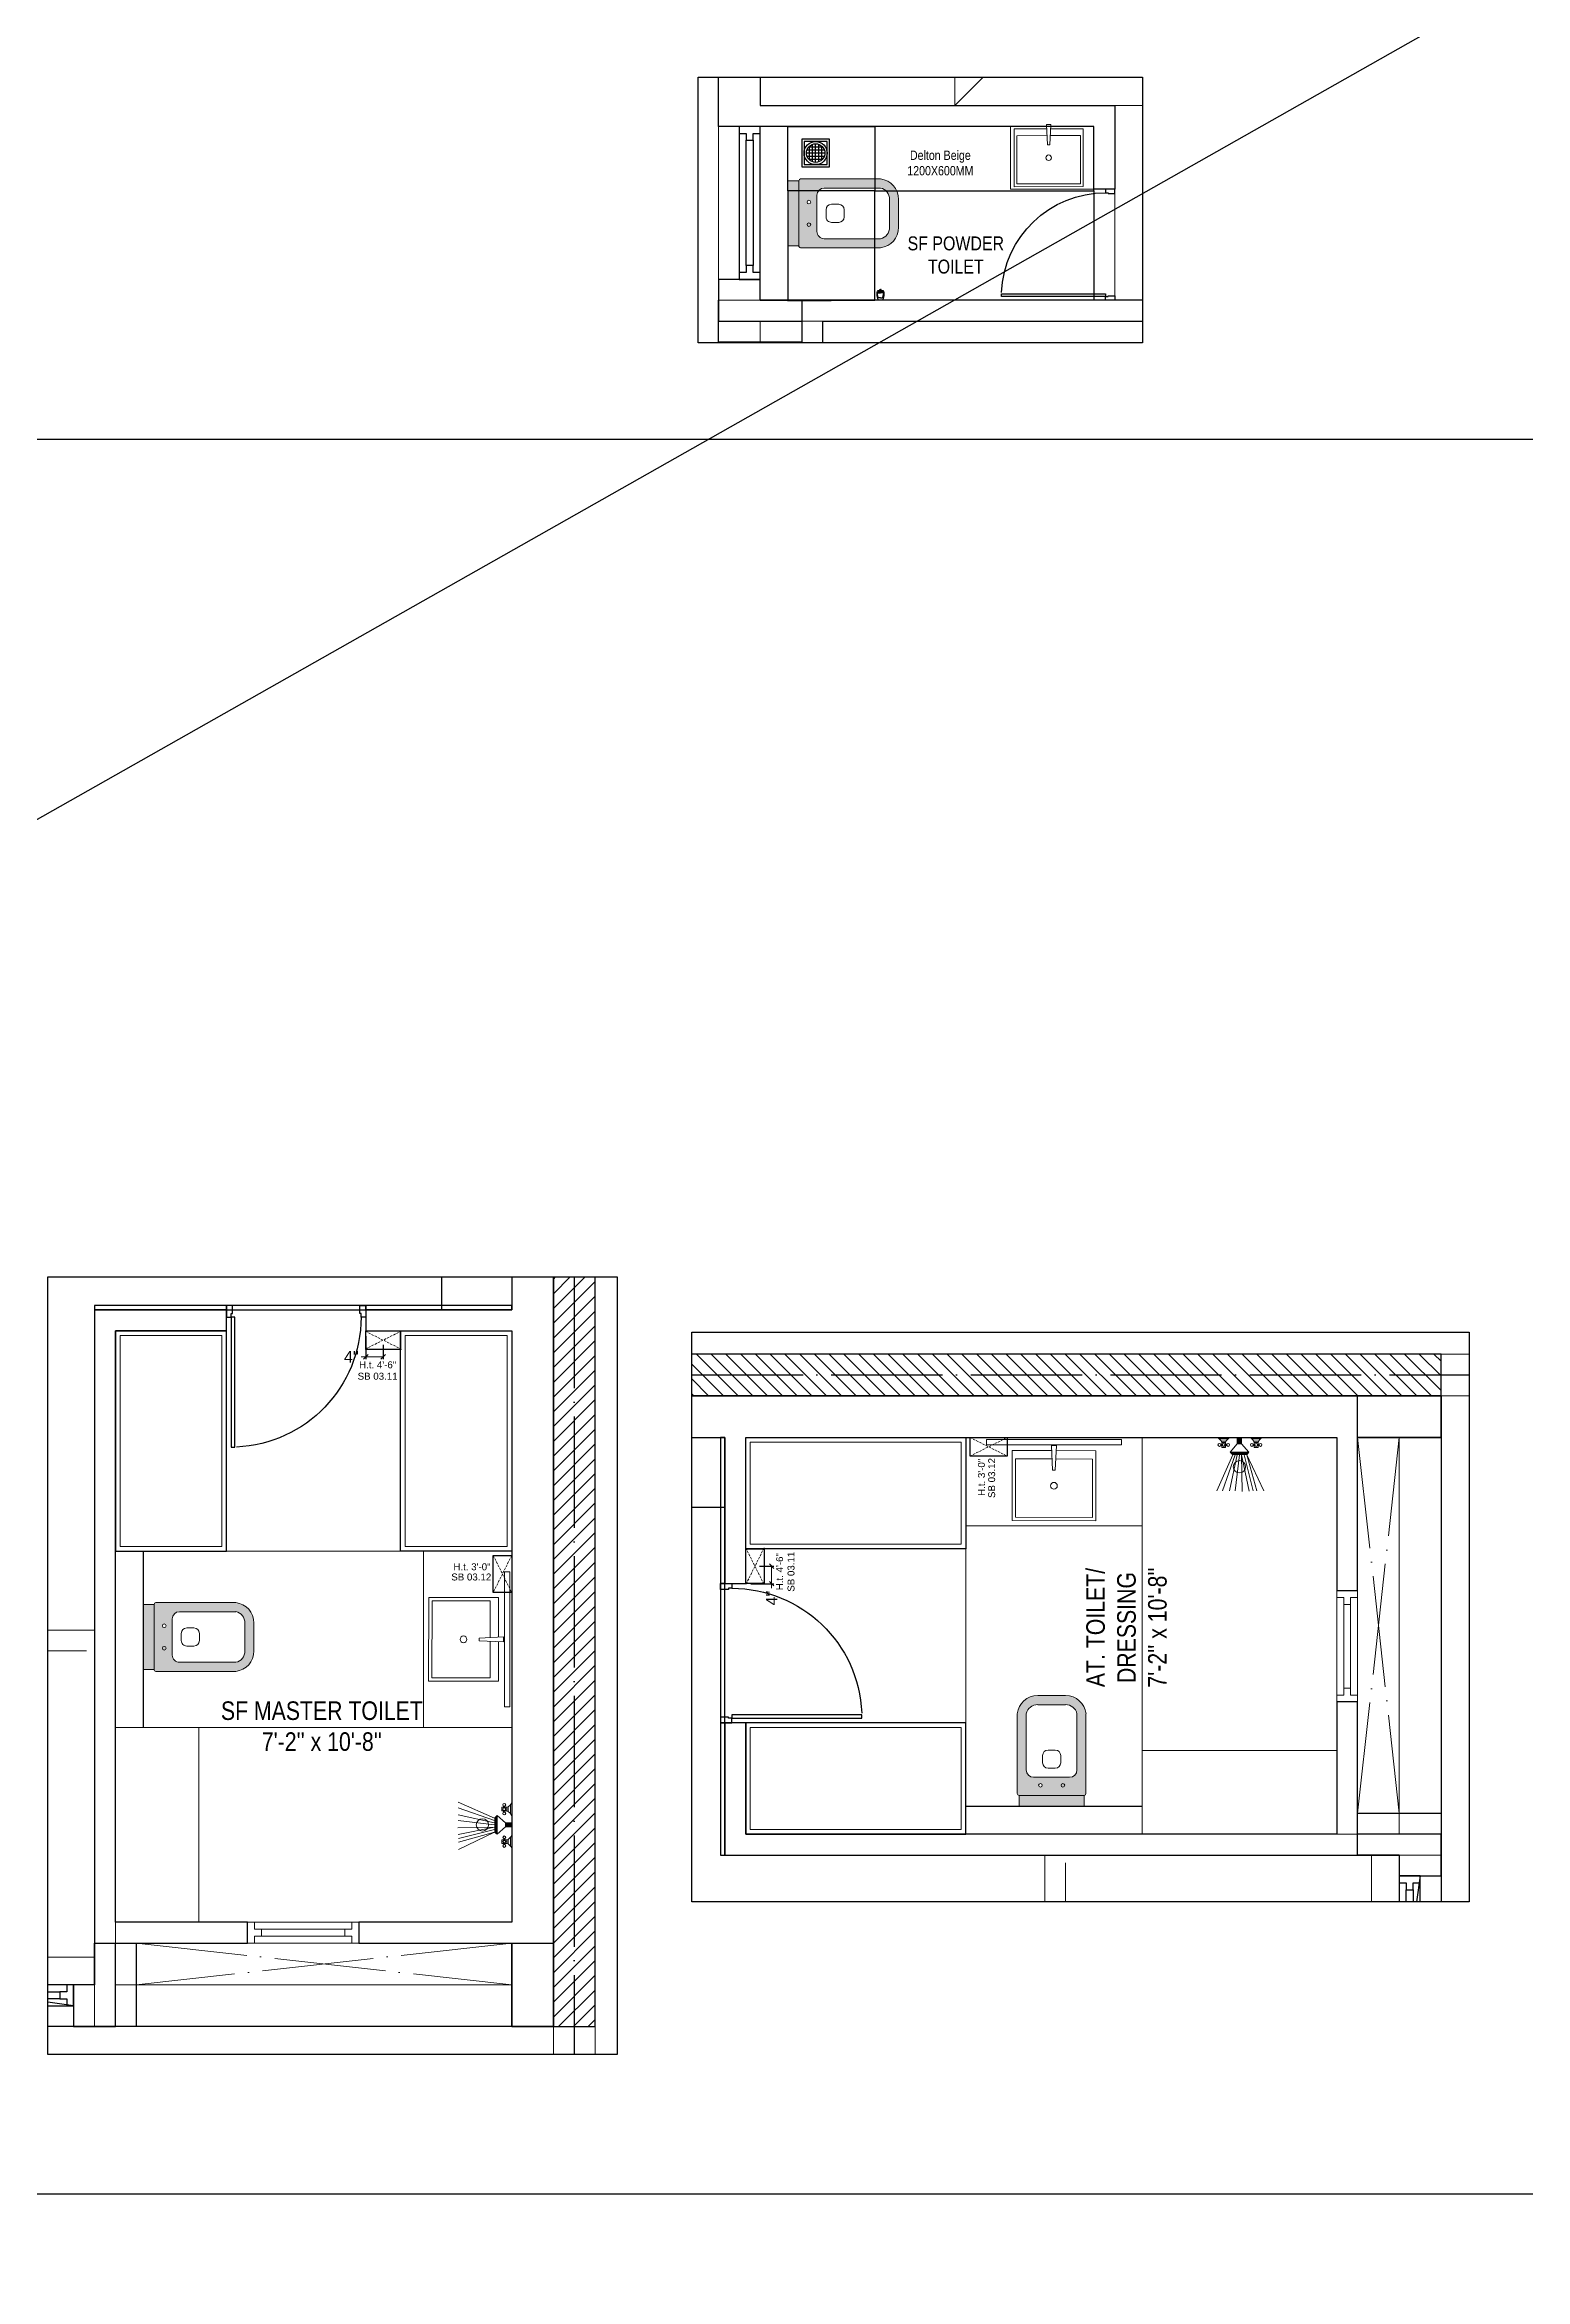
# Model space of a CAD drawing. Header units: millimetres. Extents: x 56222 to 3066687, y -650199 to -121287.
# Drawn here: x 157187.4 to 157506.8, y -178358.2 to -177876.4 of the extents above; entities that cross this region are included whole.
import ezdxf

# ---------------------------------------------------------------- set-up
doc = ezdxf.new("R2010")
doc.units = ezdxf.units.MM
doc.header["$MEASUREMENT"] = 0
doc.header["$PDMODE"] = 35
for name, pattern in [('ACAD_ISO02W100', [15, 12, -3]), ('ACAD_ISO04W100', [30, 24, -3, 0, -3]), ('DASHED', [0.75, 0.5, -0.25])]:
    doc.linetypes.add(name, pattern=pattern)
doc.layers.get('Defpoints').update_dxf_attribs({"color": 220})
for name, color, linetype in [('AR DOOR', 40, 'Continuous'), ('AR ELE-5', 134, 'Continuous'), ('SANIT', 232, 'Continuous'), ('WC-DET', 8, 'Continuous')]:
    doc.layers.add(name, color=color, linetype=linetype)
for name, color, linetype, lineweight in [('COLUMN', 1, 'Continuous', 30), ('dim05', 1, 'Continuous', 13), ('Electrical', 84, 'Continuous', 30), ('ELEVATION', 250, 'Continuous', 9), ('ELEVATION ( SPIRAL STAIR )', 250, 'Continuous', 9), ('FIRST FLOOR ( TEXT )', 7, 'Continuous', 9), ('FIRST FLOOR_( STAIR )', 251, 'Continuous', 9), ('FURNITURE', 32, 'Continuous', 9), ('GROUND FLOOR', 7, 'Continuous', 9), ('GROUND FLOOR  ( HATCH )', 251, 'Continuous', 9), ('GROUND FLOOR  ( PLINE )', 251, 'Continuous', 30), ('SECOND FLOOR', 7, 'Continuous', 9), ('SECOND FLOOR  ( PLINE )', 251, 'Continuous', 30), ('SECOND FLOOR ( DW_RAIL )', 7, 'Continuous', 9), ('SECOND FLOOR ( PLine )', 7, 'Continuous', 30), ('SECOND FLOOR ( TEXT )', 7, 'Continuous', 9), ('TILE', 14, 'Continuous', 9), ('UTILITY', 48, 'Continuous', 9), ('wall', 7, 'Continuous', 30), ('X_PLOT', 1, 'Continuous', 9), ('XX~SLAB ( BEAM )~ ( DIM )', 7, 'Continuous', 9), ('XX~STR BEAM', 5, 'ACAD_ISO02W100', 9)]:
    doc.layers.add(name, color=color, linetype=linetype, lineweight=lineweight)
doc.layers.add('XX~SLAB ( PLINE )', color=251, linetype='Continuous', plot=False)
doc.styles.add('Arial', font='arial.ttf')
doc.styles.add("Cn_BT_0'-0", font='swissc.ttf')
doc.styles.add('KATHA', font='swissc.ttf')
doc.styles.get("Standard").update_dxf_attribs({"font": 'arial.ttf', "height": 6})
doc.dimstyles.new('ISO-25', dxfattribs={"dimtxt": 2.5, "dimasz": 1, "dimexe": 0.5, "dimexo": 1, "dimtad": 0, "dimdec": 1, "dimlunit": 4, "dimtxsty": 'Standard', "dimblk": 'OBLIQUE', "dimcen": 2.5, "dimclrd": 1, "dimclre": 1, "dimclrt": 5, "dimadec": 0, "dimazin": 0, "dimtfac": 1, "dimtdec": 1, "dimtmove": 0, "dimatfit": 3, "dimfxl": 1, "dimlwd": -1, "dimarcsym": 0})

# ---------------------------------------------------------------- blocks, each defined once
blk = doc.blocks.new('*U117')
for points in [[(-1160, 0), (-1120, 0), (-1120, 30), (-1110, 30), (-1110, 100), (-1160, 100)], [(0, 0), (0, -1120), (-30, -1120), (-30, 0)], [(40, 0), (0, 0), (0, 30), (-10, 30), (-10, 100), (40, 100)]]:
    blk.add_lwpolyline(points, close=True)
at = {"layer": 'AR ELE-5', "linetype": 'ByBlock', "ltscale": 15}
blk.add_arc((2, 1), 1122, 180.0347, 267.627, dxfattribs=at)
blk = doc.blocks.new('A$C3EC62B37')
at = {"layer": 'FURNITURE', "lineweight": 30, "ltscale": 0.25, "true_color": 0xffffff}
h = blk.add_hatch(color=7, dxfattribs=at)
h.dxf.hatch_style = 1
h.paths.add_polyline_path([(-12.22, 0), (-12.22, 2.35), (-26.26, 2.35), (-26.26, 0)])
h.paths.add_polyline_path([(-26.26, 2.35), (-12.22, 2.35, 0.414214), (-11.83, 2.74), (-11.83, 19.96, 0.388639), (-16.24, 23.87), (-22.38, 23.87, 0.379499), (-26.65, 19.96), (-26.65, 2.74, 0.414214)])
h.paths.add_polyline_path([(-15.35, 6.26), (-23.13, 6.26, -0.414214), (-24.7, 7.83), (-24.7, 19.96, -0.349567), (-22.37, 21.91), (-16.24, 21.91, -0.364948), (-13.78, 19.96), (-13.78, 7.83, -0.414214)], flags=16)
h.paths.add_polyline_path([(-18.46, 8.22), (-20.02, 8.22, -0.414214), (-21.2, 9.39), (-21.2, 10.96, -0.414214), (-20.02, 12.13), (-18.46, 12.13, -0.414214), (-17.28, 10.96), (-17.28, 9.39, -0.414214)], flags=0)
h.paths.add_polyline_path([(-22.06, 4.53, -1), (-21.27, 4.53, -1)], flags=16)
at = {"layer": 'FURNITURE', "color": 0, "linetype": 'ByBlock', "lineweight": -2}
for p, q in [((-26.65, 2.74), (-26.65, 19.96)), ((-24.7, 7.83), (-24.7, 19.96)), ((-22.24, 23.87), (-16.24, 23.87)), ((-22.24, 21.91), (-16.24, 21.91)), ((-13.78, 7.83), (-13.78, 19.96)), ((-11.83, 2.74), (-11.83, 19.96)), ((-21.2, 9.39), (-21.2, 10.96)), ((-20.02, 12.13), (-18.46, 12.13)), ((-17.28, 9.39), (-17.28, 10.96)), ((-23.13, 6.26), (-15.35, 6.26)), ((-20.02, 8.22), (-18.46, 8.22)), ((-26.26, 2.35), (-12.22, 2.35)), ((-26.26, 2.35), (-26.26, 0)), ((-26.26, 0), (-12.22, 0)), ((-26.26, 0), (-12.22, 0)), ((-12.22, 2.35), (-12.22, 0))]:
    blk.add_line(p, q, dxfattribs=at)
for centre in [(-21.66, 4.53), (-16.81, 4.53)]:
    blk.add_circle(centre, 0.391, dxfattribs=at)
for centre, radius, start, end in [((-22.31, 19.5), 4.37, 89.0873, 174.0395), ((-22.31, 19.48), 2.44, 88.437, 168.6348), ((-16.17, 19.5), 4.37, 5.9605, 90.9127), ((-16.17, 19.48), 2.44, 11.3652, 91.563), ((-20.02, 10.96), 1.17, 90, 180), ((-18.46, 10.96), 1.17, 0, 90), ((-23.13, 7.83), 1.57, 180, 270), ((-20.02, 9.39), 1.17, 180, 270), ((-18.46, 9.39), 1.17, 270, 0), ((-15.35, 7.83), 1.57, 270, 0), ((-26.26, 2.74), 0.391, 180, 270), ((-12.22, 2.74), 0.391, 270, 0)]:
    blk.add_arc(centre, radius, start, end, dxfattribs=at)
blk = doc.blocks.new('A$C07311617')
at = {"layer": 'UTILITY'}
h = blk.add_hatch(color=7, dxfattribs=at)
h.paths.add_polyline_path([(-3.13, 2.02), (-3.13, 0), (-3.74, 0), (-3.74, 0.46), (-3.74, 1.42)])
h.paths.add_polyline_path([(-3.13, 0), (-3.13, -0.46), (-3.13, -2.02), (-3.74, -1.59), (-3.74, -0.46), (-3.74, 0)])
h = blk.add_hatch(color=7, dxfattribs=at)
h.paths.add_polyline_path([(0, 0.46), (0, 0), (-1.35, 0), (-1.35, 0.46)])
h.paths.add_polyline_path([(0, 0), (0, -0.46), (-1.35, -0.46), (-1.35, 0)])
at = {"layer": 'UTILITY', "color": 7}
for p, q in [((-3.74, 1.42), (-11.52, 4.9)), ((-3.74, 0.94), (-11.52, 3.66)), ((-3.74, 0.46), (-11.52, 2.15)), ((-3.74, 0), (-11.52, 0.93)), ((-3.13, 2.02), (-3.74, 1.42)), ((-3.13, -0.46), (-3.13, 2.02)), ((-1.35, 0.46), (-3.13, 2.02)), ((-3.13, 0.46), (-3.13, 1.42)), ((-1.74, 3.79), (-1.74, 4.05)), ((-1.74, 2.99), (-1.74, 2.72)), ((-1.47, 3.79), (-1.47, 4.05)), ((-1.47, 2.99), (-1.47, 2.72)), ((-1.35, -0.46), (-1.35, 0.46)), ((-1.35, 0.46), (0, 0.46)), ((-0.8, 3.9), (-0.8, 2.88)), ((-0.27, 2.44), (-0.27, 4.33)), ((0, -0.46), (0, 0.46)), ((-3.74, -0.46), (-11.62, -0.61)), ((-3.74, -0.46), (-11.57, -2.09)), ((-3.74, -1.03), (-11.52, -2.96)), ((-3.74, -1.59), (-11.52, -5.3)), ((-3.74, -1.59), (-11.52, -3.73)), ((-3.74, -1.59), (-3.13, -2.02)), ((-3.13, -0.46), (-3.13, -2.02)), ((-1.35, -0.46), (-3.13, -2.02)), ((-1.74, -3.22), (-1.74, -2.95)), ((-1.74, -4.02), (-1.74, -4.29)), ((-1.47, -3.22), (-1.47, -2.95)), ((-1.47, -4.02), (-1.47, -4.29)), ((-1.35, -0.46), (0, -0.46)), ((-0.8, -4.13), (-0.8, -3.11)), ((-0.27, -2.68), (-0.27, -4.56))]:
    blk.add_line(p, q, dxfattribs=at)
for points in [[(-1.35, 0.46), (-3.13, 2.02)], [(-3.13, -2.02), (-1.35, -0.46)]]:
    blk.add_lwpolyline(points, dxfattribs=at)
for points in [[(-1.07, 2.99), (-2.14, 2.99), (-2.14, 3.79), (-1.07, 3.79)], [(-1.07, -3.22), (-2.14, -3.22), (-2.14, -4.02), (-1.07, -4.02)]]:
    blk.add_lwpolyline(points, close=True, dxfattribs=at)
for centre, radius in [((-6.31, 0), 1.33), ((-1.6, 4.32), 0.298), ((-1.6, 3.39), 0.298), ((-1.6, 2.45), 0.298), ((-1.6, -2.69), 0.298), ((-1.6, -3.62), 0.298), ((-1.6, -4.55), 0.298)]:
    blk.add_circle(centre, radius, dxfattribs=at)
for centre, start, end in [((-1.47, 5.26), 285.2551, 344.7449), ((-1.47, 1.52), 15.2551, 74.7449), ((-1.47, -1.75), 285.2551, 344.7449), ((-1.47, -5.49), 15.2551, 74.7449)]:
    blk.add_arc(centre, 1.52, start, end, dxfattribs=at)
blk = doc.blocks.new('_Oblique')
at = {"layer": 'wall', "color": 0, "lineweight": -2}
blk.add_line((-0.5, -0.5), (0.5, 0.5), dxfattribs=at)
blk = doc.blocks.new('*D418')
at = {"layer": 'Defpoints', "color": 0, "lineweight": 30, "transparency": 16777216}
for p in [(157256.65, -178153.84, -0.13), (157260.4, -178155.72, -0.13), (157256.65, -178159.32)]:
    blk.add_point(p, dxfattribs=at)
at = {"layer": 'dim05', "color": 1, "linetype": 'Continuous', "lineweight": -2, "transparency": 16777216}
for p, q in [((157256.65, -178154.84), (157256.65, -178159.82)), ((157260.4, -178156.72), (157260.4, -178159.82))]:
    blk.add_line(p, q, dxfattribs=at)
at = {"layer": 'dim05', "color": 1, "linetype": 'Continuous', "transparency": 16777216}
for p, q in [((157256.65, -178159.32), (157255.65, -178159.32)), ((157260.4, -178159.32), (157256.65, -178159.32))]:
    blk.add_line(p, q, dxfattribs=at)
at = {"layer": 'dim05', "color": 1, "transparency": 16777216, "rotation": 180}
blk.add_blockref('_Oblique', (157256.65, -178159.32), dxfattribs=at)
at = {"layer": 'dim05', "color": 1, "transparency": 16777216}
blk.add_blockref('_Oblique', (157260.4, -178159.32), dxfattribs=at)
at = {"layer": 'dim05', "color": 5, "lineweight": 25, "transparency": 16777216, "insert": (157253.54, -178159.32), "char_height": 2.5, "attachment_point": 5, "style": 'Arial'}
blk.add_mtext('4"', dxfattribs=at)
blk = doc.blocks.new('*D421')
at = {"layer": 'Defpoints', "color": 0, "lineweight": 30, "transparency": 16777216}
for p in [(157340.61, -178204.47, -0.13), (157338.74, -178208.22, -0.13), (157344.22, -178208.22)]:
    blk.add_point(p, dxfattribs=at)
at = {"layer": 'dim05', "color": 1, "linetype": 'Continuous', "lineweight": -2, "transparency": 16777216}
for p, q in [((157341.61, -178204.47), (157344.72, -178204.47)), ((157339.74, -178208.22), (157344.72, -178208.22))]:
    blk.add_line(p, q, dxfattribs=at)
at = {"layer": 'dim05', "color": 1, "linetype": 'Continuous', "transparency": 16777216}
for p, q in [((157344.22, -178204.47), (157344.22, -178208.22)), ((157344.22, -178208.22), (157344.22, -178209.22))]:
    blk.add_line(p, q, dxfattribs=at)
at = {"layer": 'dim05', "color": 1, "transparency": 16777216}
for p, rotation in [((157344.22, -178204.47), 90), ((157344.22, -178208.22), 270)]:
    blk.add_blockref('_Oblique', p, dxfattribs=dict(at, rotation=rotation))
at = {"layer": 'dim05', "color": 5, "lineweight": 25, "transparency": 16777216, "insert": (157344.22, -178211.33), "char_height": 2.5, "attachment_point": 5, "rotation": 90, "style": 'Arial'}
blk.add_mtext('4"', dxfattribs=at)
blk = doc.blocks.new('*U118')
for points in [[(-40, 0), (0, 0), (0, 30), (10, 30), (10, 100), (-40, 100)], [(0, 0), (0, -1120), (30, -1120), (30, 0)], [(1160, 0), (1120, 0), (1120, 30), (1110, 30), (1110, 100), (1160, 100)]]:
    blk.add_lwpolyline(points, close=True)
at = {"layer": 'AR ELE-5', "linetype": 'ByBlock', "ltscale": 15}
blk.add_arc((-2, 1), 1122, 272.373, 359.9653, dxfattribs=at)
blk = doc.blocks.new('A$C775F2B7C')
at = {"layer": 'WC-DET', "color": 7}
for points in [[(0.02, 0.076), (0.007, 0.076, 0.150223), (0, 0.06), (0, 0.037), (0.007, 0.004, 0.333354), (0.011, 0), (0.025, 0), (0.038, 0, 0.333354), (0.043, 0.004), (0.05, 0.037), (0.05, 0.06, 0.150223), (0.043, 0.076), (0.03, 0.076)], [(0.025, 0.02), (0.012, 0.02, -0.354974), (0.007, 0.023), (0, 0.057)], [(0.02, 0.076), (0.02, 0.082, -0.414214), (0.021, 0.083), (0.025, 0.083)], [(0.025, 0.076), (0.02, 0.076, 0.150223)], [(0.03, 0.076), (0.03, 0.082, 0.414214), (0.029, 0.083), (0.025, 0.083)], [(0.025, 0.02), (0.038, 0.02, 0.354974), (0.042, 0.023), (0.05, 0.057)]]:
    blk.add_lwpolyline(points, format="xyb", dxfattribs=at)
at = {"layer": 'WC-DET'}
for points in [[(0, 0.063), (0.025, 0.063)], [(0, 0.057), (0.025, 0.057)], [(0.001, 0.065), (0.025, 0.065)], [(0.049, 0.065), (0.025, 0.065)], [(0.049, 0.063), (0.025, 0.063)], [(0.05, 0.057), (0.025, 0.057)]]:
    blk.add_lwpolyline(points, dxfattribs=at)
at = {"layer": 'WC-DET', "color": 7}
blk.add_lwpolyline([(0.03, 0.076), (0.025, 0.076)], dxfattribs=at)
blk = doc.blocks.new('NAHNYsquare')
at = {"color": 253}
for p, q in [((5, -2.99), (1, -2.99)), ((4.89, -2.32), (1.11, -2.32)), ((4.89, -3.65), (1.11, -3.65)), ((4.49, -1.65), (1.51, -1.65)), ((4.49, -4.32), (1.51, -4.32)), ((1.67, -4.48), (1.67, -1.49)), ((2.33, -4.87), (2.33, -1.1)), ((3, -0.99), (3, -4.99)), ((3.67, -4.87), (3.67, -1.1)), ((4.33, -4.48), (4.33, -1.49))]:
    blk.add_line(p, q, dxfattribs=at)
for points in [[(0, -5.99), (6, -5.99), (6, 0.01), (0, 0.01)], [(0.5, -5.49), (5.5, -5.49), (5.5, -0.49), (0.5, -0.49)]]:
    blk.add_lwpolyline(points, close=True)
for radius in [2.5, 2]:
    blk.add_circle((3, -2.99), radius)

msp = doc.modelspace()

# ---------------------------------------------------------------- hatches: boundary and pattern name
at = {"layer": 'GROUND FLOOR  ( HATCH )'}
h = msp.add_hatch(dxfattribs=at)
h.set_pattern_fill('ANSI31', color=6, scale=18, style=0)
h.set_pattern_definition([(45, (40765.4643, -15684.5417), (-1.590990258, 1.590990258), [])])
h.paths.add_polyline_path([(157297.15, -178303.716), (157306.15, -178303.716), (157306.15, -178142.089), (157297.15, -178142.089)])
h = msp.add_hatch(dxfattribs=at)
h.set_pattern_fill('ANSI31', color=6, scale=18, angle=90, style=0)
h.set_pattern_definition([(135, (-5130.5608, -294699.401), (-1.590990258, -1.590990258), [])])
h.paths.add_polyline_path([(157488.614, -178167.715), (157488.614, -178158.715), (157326.986, -178158.715), (157326.986, -178167.715)])

# ---------------------------------------------------------------- linework, layer by layer
at = {"layer": 'COLUMN'}
msp.add_lwpolyline([(157341.726, -177931.545), (157350.726, -177931.545), (157350.726, -177940.545), (157332.726, -177940.545), (157332.726, -177931.545)], dxfattribs=at)
at = {"layer": 'COLUMN', "elevation": -0.126}
for points in [[(157470.614, -178176.715), (157470.614, -178167.715), (157488.614, -178167.715), (157488.614, -178176.715)], [(157288.15, -178285.716), (157297.15, -178285.716), (157297.15, -178303.716), (157288.15, -178303.716)]]:
    msp.add_lwpolyline(points, close=True, dxfattribs=at)
for points in [[(157479.614, -178266.715), (157470.614, -178266.715), (157470.614, -178257.715), (157488.614, -178257.715), (157488.614, -178266.715)], [(157198.15, -178294.716), (157198.15, -178285.716), (157207.15, -178285.716), (157207.15, -178303.716), (157198.15, -178303.716)]]:
    msp.add_lwpolyline(points, dxfattribs=at)
at = {"layer": 'ELEVATION', "lineweight": 25, "transparency": 33554600, "elevation": 0.126}
msp.add_lwpolyline([(157424.24, -177883.43), (157424.24, -177940.723), (157328.392, -177940.723), (157328.392, -177883.43)], close=True, dxfattribs=at)
at = {"layer": 'ELEVATION ( SPIRAL STAIR )', "color": 5, "elevation": -0.126}
for points in [[(157419.673, -178178.262), (157419.673, -178177.106), (157390.574, -178177.106), (157390.574, -178178.262)], [(157286.603, -178234.776), (157287.76, -178234.776), (157287.76, -178205.677), (157286.603, -178205.677)]]:
    msp.add_lwpolyline(points, close=True, dxfattribs=at)
at = {"layer": 'FIRST FLOOR_( STAIR )'}
msp.add_line((157383.726, -177889.545), (157383.726, -177883.43), dxfattribs=at)
at = {"layer": 'FURNITURE', "lineweight": 30}
for p, q in [((157273.097, -178149.216, -0.126), (157273.097, -178142.089, -0.126)), ((157226.65, -178149.216, -0.126), (157226.65, -178148.254, -0.126)), ((157256.65, -178149.216, -0.126), (157256.65, -178148.254, -0.126)), ((157334.114, -178191.769, -0.126), (157326.986, -178191.769, -0.126)), ((157334.114, -178208.215, -0.126), (157333.152, -178208.215, -0.126)), ((157334.114, -178238.215, -0.126), (157333.152, -178238.215, -0.126))]:
    msp.add_line(p, q, dxfattribs=at)
at = {"layer": 'FURNITURE'}
for p, q in [((157424.114, -178195.715, -0.126), (157386.114, -178195.715, -0.126)), ((157269.15, -178239.216, -0.126), (157269.15, -178201.216, -0.126))]:
    msp.add_line(p, q, dxfattribs=at)
for points in [[(157404.208, -177898.041), (157403.736, -177898.041), (157403.523, -177893.663), (157404.416, -177893.662)], [(157413.726, -177907.545), (157413.726, -177894.045), (157395.767, -177894.045), (157395.767, -177907.545)]]:
    msp.add_lwpolyline(points, close=True, dxfattribs=at)
for points in [[(157403.566, -177894.556), (157396.531, -177894.568), (157396.539, -177907.044), (157411.417, -177907.027), (157411.41, -177894.551), (157404.373, -177894.555)], [(157403.639, -177896.044), (157397.128, -177896.055), (157397.133, -177906.448), (157410.821, -177906.432), (157410.815, -177896.039), (157404.303, -177896.043)]]:
    msp.add_lwpolyline(points, dxfattribs=at)
at = {"layer": 'FURNITURE', "lineweight": 30, "elevation": -0.126}
for points in [[(157198.15, -178149.216), (157288.15, -178149.216), (157288.15, -178148.254), (157198.15, -178148.254)], [(157264.15, -178153.716), (157288.15, -178153.716), (157288.15, -178201.216), (157264.15, -178201.216)], [(157334.114, -178266.715), (157334.114, -178176.715), (157333.152, -178176.715), (157333.152, -178266.715)], [(157338.614, -178200.715), (157338.614, -178176.715), (157386.114, -178176.715), (157386.114, -178200.715)]]:
    msp.add_lwpolyline(points, close=True, dxfattribs=at)
for points in [[(157202.65, -178153.716), (157202.65, -178201.216), (157226.65, -178201.216), (157226.65, -178153.716), (157202.65, -178153.716)], [(157338.614, -178262.215), (157386.114, -178262.215), (157386.114, -178238.215), (157338.614, -178238.215), (157338.614, -178262.215)]]:
    msp.add_lwpolyline(points, dxfattribs=at)
at = {"layer": 'FURNITURE', "elevation": -0.126}
for points in [[(157203.65, -178154.716), (157203.65, -178200.216), (157225.65, -178200.216), (157225.65, -178154.716)], [(157287.15, -178154.716), (157287.15, -178200.216), (157265.15, -178200.216), (157265.15, -178154.716)], [(157339.614, -178177.715), (157385.114, -178177.715), (157385.114, -178199.715), (157339.614, -178199.715)], [(157404.834, -178183.756), (157405.406, -178183.757), (157405.664, -178178.46), (157404.584, -178178.459)], [(157281.109, -178219.937), (157281.109, -178220.509), (157286.406, -178220.766), (157286.406, -178219.686)], [(157202.65, -178239.216), (157220.65, -178239.216), (157220.65, -178281.216), (157202.65, -178281.216)], [(157339.614, -178261.215), (157385.114, -178261.215), (157385.114, -178239.215), (157339.614, -178239.215)], [(157424.114, -178262.215), (157424.114, -178244.215), (157466.114, -178244.215), (157466.114, -178262.215)]]:
    msp.add_lwpolyline(points, close=True, dxfattribs=at)
for points in [[(157405.611, -178179.54), (157414.122, -178179.555), (157414.114, -178194.648), (157396.114, -178194.628), (157396.122, -178179.534), (157404.635, -178179.539)], [(157405.524, -178181.34), (157413.401, -178181.354), (157413.394, -178193.928), (157396.834, -178193.908), (157396.841, -178181.335), (157404.72, -178181.34)], [(157285.325, -178220.714), (157285.311, -178229.225), (157270.217, -178229.216), (157270.238, -178211.216), (157285.331, -178211.225), (157285.326, -178219.737)], [(157283.525, -178220.626), (157283.511, -178228.503), (157270.938, -178228.496), (157270.957, -178211.937), (157283.531, -178211.944), (157283.525, -178219.823)]]:
    msp.add_lwpolyline(points, dxfattribs=at)
at = {"layer": 'FURNITURE'}
for centre, radius in [((157403.974, -177900.806), 0.595), ((157405.118, -178187.102, -0.126), 0.72), ((157277.764, -178220.22, -0.126), 0.72)]:
    msp.add_circle(centre, radius, dxfattribs=at)
at = {"layer": 'GROUND FLOOR'}
for p, q in [((157297.15, -178142.089, -0.126), (157297.15, -178309.757, -0.126)), ((157306.15, -178142.089, -0.126), (157306.15, -178309.757, -0.126)), ((157326.986, -178158.715, -0.126), (157494.655, -178158.715, -0.126)), ((157326.986, -178167.715, -0.126), (157494.655, -178167.715, -0.126)), ((157386.114, -178262.215, -0.126), (157386.114, -178176.715, -0.126)), ((157424.114, -178262.215, -0.126), (157424.114, -178176.715, -0.126)), ((157202.65, -178201.216, -0.126), (157288.15, -178201.216, -0.126)), ((157202.65, -178239.216, -0.126), (157288.15, -178239.216, -0.126))]:
    msp.add_line(p, q, dxfattribs=at)
at = {"layer": 'GROUND FLOOR', "color": 1, "linetype": 'ACAD_ISO04W100'}
for p, q in [((157301.65, -178142.089, -0.126), (157301.65, -178303.716, -0.126)), ((157326.986, -178163.215, -0.126), (157488.614, -178163.215, -0.126))]:
    msp.add_line(p, q, dxfattribs=at)
at = {"layer": 'GROUND FLOOR', "color": 6, "lineweight": 30, "elevation": -0.126}
for points in [[(157297.15, -178142.089), (157297.15, -178303.716), (157306.15, -178303.716), (157306.15, -178142.089)], [(157326.986, -178167.715), (157488.614, -178167.715), (157488.614, -178158.715), (157326.986, -178158.715)]]:
    msp.add_lwpolyline(points, dxfattribs=at)
at = {"layer": 'GROUND FLOOR  ( PLINE )', "elevation": -0.126}
for points in [[(157208.65, -178201.216), (157208.65, -178239.216)], [(157386.114, -178256.215), (157424.114, -178256.215)]]:
    msp.add_lwpolyline(points, dxfattribs=at)
at = {"layer": 'SECOND FLOOR'}
for p, q in [((157332.726, -177940.723), (157332.726, -177883.43)), ((157341.726, -177889.545), (157341.726, -177883.43)), ((157418.226, -177889.545), (157341.726, -177889.545)), ((157418.226, -177931.545), (157418.226, -177889.545)), ((157413.726, -177894.045), (157332.726, -177894.045)), ((157347.726, -177931.545), (157347.726, -177894.045)), ((157413.726, -177901.545), (157413.726, -177894.045)), ((157424.24, -177931.545), (157332.726, -177931.545)), ((157424.24, -177936.045), (157332.726, -177936.045)), ((157341.726, -177940.723), (157341.726, -177936.045)), ((157350.726, -177936.045), (157350.726, -177940.723)), ((157355.226, -177936.045), (157355.226, -177940.723)), ((157288.15, -178142.089, -0.126), (157288.15, -178149.216, -0.126)), ((157198.15, -178149.216, -0.126), (157226.65, -178149.216, -0.126)), ((157198.15, -178153.716, -0.126), (157198.15, -178149.216, -0.126)), ((157226.65, -178149.216, -0.126), (157226.65, -178153.716, -0.126)), ((157256.65, -178149.216, -0.126), (157288.15, -178149.216, -0.126)), ((157256.65, -178149.216, -0.126), (157256.65, -178153.716, -0.126)), ((157198.15, -178153.716, -0.126), (157198.15, -178303.716, -0.126)), ((157198.15, -178153.716, -0.126), (157198.15, -178153.716, -0.126)), ((157202.65, -178153.716, -0.126), (157202.65, -178303.716, -0.126)), ((157288.15, -178153.716, -0.126), (157288.15, -178281.216, -0.126)), ((157488.614, -178167.715, -0.126), (157488.614, -178276.812, -0.126)), ((157326.986, -178176.715, -0.126), (157334.114, -178176.715, -0.126)), ((157334.114, -178208.215, -0.126), (157334.114, -178176.715, -0.126)), ((157338.614, -178176.715, -0.126), (157466.114, -178176.715, -0.126)), ((157466.114, -178262.215, -0.126), (157466.114, -178176.715, -0.126)), ((157470.614, -178176.715, -0.126), (157488.614, -178176.715, -0.126)), ((157470.614, -178262.215, -0.126), (157470.614, -178176.715, -0.126)), ((157479.614, -178176.715, -0.126), (157479.614, -178262.215, -0.126)), ((157334.114, -178208.215, -0.126), (157338.614, -178208.215, -0.126)), ((157198.15, -178218.216, -0.126), (157188.054, -178218.216, -0.126)), ((157334.114, -178266.715, -0.126), (157334.114, -178238.215, -0.126)), ((157334.114, -178238.215, -0.126), (157338.614, -178238.215, -0.126)), ((157338.614, -178262.215, -0.126), (157488.614, -178262.215, -0.126)), ((157338.614, -178266.715, -0.126), (157334.114, -178266.715, -0.126)), ((157338.614, -178266.715, -0.126), (157488.614, -178266.715, -0.126)), ((157338.614, -178266.715, -0.126), (157338.614, -178266.715, -0.126)), ((157403.114, -178266.715, -0.126), (157403.114, -178276.812, -0.126)), ((157473.614, -178266.715, -0.126), (157473.614, -178276.812, -0.126)), ((157202.65, -178281.216, -0.126), (157288.15, -178281.216, -0.126)), ((157198.15, -178288.716, -0.126), (157188.054, -178288.716, -0.126)), ((157202.65, -178285.716, -0.126), (157288.15, -178285.716, -0.126)), ((157288.15, -178285.716, -0.126), (157288.15, -178303.716, -0.126)), ((157288.15, -178294.716, -0.126), (157202.65, -178294.716, -0.126)), ((157297.15, -178303.716, -0.126), (157188.054, -178303.716, -0.126))]:
    msp.add_line(p, q, dxfattribs=at)
at = {"layer": 'SECOND FLOOR', "linetype": 'ACAD_ISO02W100', "ltscale": 0.7}
for p, q in [((157413.726, -177901.545), (157413.726, -177931.545)), ((157188.054, -178222.716, -0.126), (157198.15, -178222.716, -0.126)), ((157407.614, -178276.812, -0.126), (157407.614, -178266.715, -0.126))]:
    msp.add_line(p, q, dxfattribs=at)
at = {"layer": 'SECOND FLOOR', "color": 1, "linetype": 'ACAD_ISO04W100'}
for p, q in [((157341.746, -177940.723), (157341.726, -177940.545)), ((157350.726, -177940.545), (157350.706, -177940.723)), ((157470.614, -178257.715, -0.126), (157479.614, -178176.715, -0.126)), ((157470.614, -178176.715, -0.126), (157479.614, -178257.715, -0.126)), ((157207.15, -178285.716, -0.126), (157288.15, -178294.716, -0.126)), ((157288.15, -178285.716, -0.126), (157207.15, -178294.716, -0.126))]:
    msp.add_line(p, q, dxfattribs=at)
at = {"layer": 'SECOND FLOOR  ( PLINE )', "elevation": -0.126}
for points in [[(157288.15, -178142.089), (157288.15, -178149.216), (157256.65, -178149.216), (157256.65, -178153.716), (157288.15, -178153.716), (157288.15, -178281.216), (157255.145, -178281.216), (157255.145, -178285.716), (157288.15, -178285.716), (157288.15, -178303.716), (157297.15, -178303.716), (157297.15, -178142.089)], [(157326.986, -178176.715), (157334.114, -178176.715), (157334.114, -178208.215), (157338.614, -178208.215), (157338.614, -178176.715), (157466.114, -178176.715), (157466.114, -178209.72), (157470.614, -178209.72), (157470.614, -178176.715), (157488.614, -178176.715), (157488.614, -178167.715), (157326.986, -178167.715)]]:
    msp.add_lwpolyline(points, dxfattribs=at)
at = {"layer": 'SECOND FLOOR ( DW_RAIL )', "color": 3, "elevation": -0.126}
for points in [[(157466.114, -178209.72), (157466.114, -178211.22), (157467.614, -178211.22), (157467.614, -178212.72), (157469.114, -178212.72), (157469.114, -178230.72), (157467.614, -178230.72), (157467.614, -178232.22), (157466.114, -178232.22), (157466.114, -178233.72), (157470.614, -178233.72), (157470.614, -178232.22), (157469.114, -178232.22), (157469.114, -178230.72), (157467.614, -178230.72), (157467.614, -178212.72), (157469.114, -178212.72), (157469.114, -178211.22), (157470.614, -178211.22), (157470.614, -178209.72), (157466.114, -178209.72), (157466.114, -178233.72), (157470.614, -178233.72), (157470.614, -178209.72)], [(157255.145, -178281.216), (157253.645, -178281.216), (157253.645, -178282.716), (157252.145, -178282.716), (157252.145, -178284.216), (157234.145, -178284.216), (157234.145, -178282.716), (157232.645, -178282.716), (157232.645, -178281.216), (157231.145, -178281.216), (157231.145, -178285.716), (157232.645, -178285.716), (157232.645, -178284.216), (157234.145, -178284.216), (157234.145, -178282.716), (157252.145, -178282.716), (157252.145, -178284.216), (157253.645, -178284.216), (157253.645, -178285.716), (157255.145, -178285.716), (157255.145, -178281.216), (157231.145, -178281.216), (157231.145, -178285.716), (157255.145, -178285.716)]]:
    msp.add_lwpolyline(points, close=True, dxfattribs=at)
at = {"layer": 'SECOND FLOOR ( PLine )'}
for points in [[(157341.726, -177883.43), (157341.726, -177889.545), (157418.226, -177889.545), (157418.226, -177894.045), (157418.226, -177907.545), (157413.726, -177907.545), (157413.726, -177894.045), (157413.726, -177894.045), (157332.726, -177894.045), (157332.726, -177883.43)], [(157341.726, -177931.545), (157341.726, -177927.045), (157332.726, -177927.045), (157332.726, -177931.545)], [(157332.726, -177931.545), (157332.726, -177931.545), (157332.726, -177936.045), (157350.726, -177936.045), (157350.726, -177940.723)], [(157424.24, -177931.545), (157341.726, -177931.545)], [(157355.226, -177940.723), (157355.226, -177936.045), (157424.24, -177936.045)]]:
    msp.add_lwpolyline(points, dxfattribs=at)
at = {"layer": 'SECOND FLOOR ( PLine )', "elevation": -0.126}
for points in [[(157198.15, -178303.716), (157198.15, -178303.716), (157202.65, -178303.716), (157202.65, -178285.716), (157231.145, -178285.716), (157231.145, -178281.216), (157202.65, -178281.216), (157202.65, -178153.716), (157226.65, -178153.716), (157226.65, -178149.216), (157198.15, -178149.216), (157198.15, -178153.716), (157198.15, -178153.716), (157198.15, -178294.716)], [(157488.614, -178266.715), (157488.614, -178266.715), (157488.614, -178262.215), (157470.614, -178262.215), (157470.614, -178233.72), (157466.114, -178233.72), (157466.114, -178262.215), (157338.614, -178262.215), (157338.614, -178238.215), (157334.114, -178238.215), (157334.114, -178266.715), (157338.614, -178266.715), (157338.614, -178266.715), (157479.614, -178266.715)], [(157479.614, -178266.715), (157479.614, -178271.215), (157488.614, -178271.215), (157488.614, -178266.715)], [(157198.15, -178294.716), (157193.65, -178294.716), (157193.65, -178303.716), (157198.15, -178303.716)]]:
    msp.add_lwpolyline(points, dxfattribs=at)
at = {"layer": 'TILE', "color": 1, "linetype": 'Continuous', "lineweight": 25}
msp.add_line((155066.713, -179242.65), (158321.234, -177400.874), dxfattribs=at)
at = {"layer": 'X_PLOT', "linetype": 'ACAD_ISO04W100', "lineweight": 30}
for p, q in [((157301.65, -178142.089, -0.126), (157301.65, -178309.757, -0.126)), ((157326.986, -178163.215, -0.126), (157494.655, -178163.215, -0.126))]:
    msp.add_line(p, q, dxfattribs=at)
at = {"layer": 'XX~SLAB ( BEAM )~ ( DIM )'}
msp.add_line((157383.726, -177889.545), (157389.84, -177883.43), dxfattribs=at)
at = {"layer": 'XX~SLAB ( BEAM )~ ( DIM )', "color": 242, "linetype": 'DASHED', "true_color": 0xcd2027}
for p, q in [((157264.4, -178157.716, -0.126), (157256.4, -178153.716, -0.126)), ((157264.4, -178153.716, -0.126), (157256.4, -178157.716, -0.126)), ((157387.02, -178176.715, -0.126), (157395.02, -178180.715, -0.126)), ((157387.02, -178180.715, -0.126), (157395.02, -178176.715, -0.126)), ((157288.15, -178202.122, -0.126), (157284.15, -178210.122, -0.126)), ((157284.15, -178202.122, -0.126), (157288.15, -178210.122, -0.126)), ((157342.614, -178200.465, -0.126), (157338.614, -178208.465, -0.126)), ((157338.614, -178200.465, -0.126), (157342.614, -178208.465, -0.126))]:
    msp.add_line(p, q, dxfattribs=at)
at = {"layer": 'XX~SLAB ( BEAM )~ ( DIM )'}
msp.add_lwpolyline([(157424.24, -177889.545), (157383.726, -177889.545), (157383.726, -177883.43)], dxfattribs=at)
at = {"layer": 'XX~SLAB ( BEAM )~ ( DIM )', "color": 1, "lineweight": 25}
for points in [[(157347.726, -177907.923), (157347.726, -177894.045), (157366.482, -177894.045), (157366.482, -177907.923)], [(157413.726, -177907.923), (157413.726, -177894.045), (157366.482, -177894.045), (157366.482, -177907.923)], [(157347.726, -177908.005), (157347.726, -177931.627), (157366.482, -177931.545), (157366.482, -177907.923)], [(157413.726, -177907.923), (157413.726, -177931.545), (157366.482, -177931.545), (157366.482, -177907.923)]]:
    msp.add_lwpolyline(points, close=True, dxfattribs=at)
at = {"layer": 'XX~SLAB ( BEAM )~ ( DIM )', "color": 1, "lineweight": 30}
msp.add_lwpolyline([(157855.693, -177961.548), (157160.572, -177961.548), (157160.572, -178339.772), (157855.693, -178339.772)], close=True, dxfattribs=at)
at = {"layer": 'XX~SLAB ( BEAM )~ ( DIM )', "color": 242, "lineweight": 30, "true_color": 0xcd2027}
for points in [[(157188.054, -178142.089), (157310.866, -178142.089), (157310.866, -178309.757), (157188.054, -178309.757)], [(157326.986, -178276.812), (157326.986, -178153.999), (157494.655, -178153.999), (157494.655, -178276.812)]]:
    msp.add_lwpolyline(points, close=True, dxfattribs=at)
at = {"layer": 'XX~SLAB ( PLINE )'}
for p, q in [((157341.726, -177931.545), (157341.726, -177894.045)), ((157479.614, -178266.715, -0.126), (157479.614, -178276.812, -0.126)), ((157198.15, -178294.716, -0.126), (157188.054, -178294.716, -0.126))]:
    msp.add_line(p, q, dxfattribs=at)
msp.add_lwpolyline([(157341.726, -177927.045), (157341.726, -177925.545), (157340.226, -177925.545), (157340.226, -177924.045), (157338.726, -177924.045), (157338.726, -177897.045), (157340.226, -177897.045), (157340.226, -177895.545), (157341.726, -177895.545), (157341.726, -177894.045), (157337.226, -177894.045), (157337.226, -177895.545), (157338.726, -177895.545), (157338.726, -177897.045), (157340.226, -177897.045), (157340.226, -177924.045), (157338.726, -177924.045), (157338.726, -177925.545), (157337.226, -177925.545), (157337.226, -177927.045), (157341.726, -177927.045), (157341.726, -177894.045), (157337.226, -177894.045), (157337.226, -177927.045)], close=True, dxfattribs=at)
at = {"layer": 'XX~SLAB ( PLINE )', "elevation": -0.126}
for points in [[(157297.15, -178142.089), (157297.15, -178303.716), (157288.15, -178303.716), (157268.346, -178303.716), (157228.009, -178303.716), (157202.65, -178303.716), (157188.054, -178303.716)], [(157326.986, -178167.715), (157488.614, -178167.715), (157488.614, -178176.715), (157488.614, -178196.52), (157488.614, -178236.857), (157488.614, -178262.215), (157488.614, -178276.812)], [(157484.114, -178276.812), (157484.114, -178271.215), (157479.614, -178271.215), (157479.614, -178272.715), (157481.114, -178272.715), (157481.114, -178274.215), (157482.614, -178274.215), (157482.614, -178276.812)], [(157481.114, -178276.812), (157481.114, -178274.215), (157482.614, -178274.215), (157482.614, -178272.715), (157484.114, -178272.715), (157484.114, -178271.215), (157483.35, -178276.812)], [(157188.054, -178299.216), (157193.65, -178299.216), (157193.65, -178294.716), (157192.15, -178294.716), (157192.15, -178296.216), (157190.65, -178296.216), (157190.65, -178297.716), (157188.054, -178297.716)], [(157188.054, -178296.216), (157190.65, -178296.216), (157190.65, -178297.716), (157192.15, -178297.716), (157192.15, -178299.216), (157193.65, -178299.216), (157188.054, -178298.453)]]:
    msp.add_lwpolyline(points, dxfattribs=at)
at = {"layer": 'XX~STR BEAM', "lineweight": 30, "elevation": -0.126}
for points in [[(157264.15, -178153.716), (157264.15, -178157.716), (157256.65, -178157.716), (157256.65, -178153.716)], [(157387.02, -178180.715), (157387.02, -178176.715), (157395.02, -178176.715), (157395.02, -178180.715)], [(157284.15, -178202.122), (157288.15, -178202.122), (157288.15, -178210.122), (157284.15, -178210.122)], [(157338.614, -178200.715), (157342.614, -178200.715), (157342.614, -178208.215), (157338.614, -178208.215)]]:
    msp.add_lwpolyline(points, close=True, dxfattribs=at)

# ---------------------------------------------------------------- block references
at = {"layer": 'AR DOOR', "linetype": 'ByBlock', "lineweight": -2, "extrusion": (0, 0, -1)}
for name, p, xscale, yscale, zscale, rotation in [('*U118', (-157416.226, -177930.745), 0.02000000000004664, 0.02000000000004664, -0.02000000000004664, 90.00000000000001), ('*U117', (-157335.652, -178237.215, 0.126), 0.02500000000004618, 0.02500000000004618, -0.02500000000004618, 270)]:
    msp.add_blockref(name, p, dxfattribs=dict(at, xscale=xscale, yscale=yscale, zscale=zscale, rotation=rotation))
at = {"layer": 'AR DOOR', "linetype": 'ByBlock', "lineweight": -2, "extrusion": (0, 0, -1), "xscale": 0.02500000000004618, "yscale": 0.02500000000004618, "zscale": -0.02500000000004618}
msp.add_blockref('*U117', (-157227.65, -178150.754, 0.126), dxfattribs=at)
at = {"layer": 'FURNITURE'}
for p, rotation in [((157347.726, -177932.034), 270), ((157208.65, -178238.955, -0.126), 270.0000000028459)]:
    msp.add_blockref('A$C3EC62B37', p, dxfattribs=dict(at, rotation=rotation))
at = {"layer": 'FURNITURE', "lineweight": 18}
for p, rotation in [((157445.114, -178176.715, -0.126), 90.03312803684925), ((157288.15, -178260.216, -0.126), 0.03312803684924393)]:
    msp.add_blockref('A$C07311617', p, dxfattribs=dict(at, rotation=rotation))
at = {"layer": 'FURNITURE'}
msp.add_blockref('A$C3EC62B37', (157423.853, -178256.215, -0.126), dxfattribs=at)
at = {"layer": 'SANIT', "linetype": 'ByBlock', "rotation": 270}
msp.add_blockref('NAHNYsquare', (157356.695, -177896.795), dxfattribs=at)
at = {"layer": 'WC-DET', "xscale": -27.91359444021024, "yscale": 27.91359444021024, "zscale": 27.91359444021024}
msp.add_blockref('A$C775F2B7C', (157368.385, -177931.545), dxfattribs=at)

# ---------------------------------------------------------------- texts
at = {"layer": 'Electrical', "color": 5, "transparency": 33554687}
for s, p in [('SB 03.11', (157254.914, -178164.245, -0.126)), ('SB 03.12', (157275.116, -178207.528, -0.126))]:
    msp.add_text(s, height=1.5, dxfattribs=at).set_placement(p)
at = {"layer": 'Electrical', "color": 240, "true_color": 0xed1f24, "transparency": 33554687}
for s, p in [('H.t. 4\'-6"', (157255.226, -178161.783, -0.126)), ('H.t. 3\'-0"', (157275.567, -178205.33, -0.126))]:
    msp.add_text(s, height=1.5, dxfattribs=at).set_placement(p)
for s, p in [('H.t. 3\'-0"', (157390.228, -178189.298, -0.126)), ('H.t. 4\'-6"', (157346.681, -178209.639, -0.126))]:
    msp.add_text(s, height=1.5, rotation=90, dxfattribs=at).set_placement(p)
at = {"layer": 'Electrical', "color": 5, "transparency": 33554687}
for s, p in [('SB 03.12', (157392.426, -178189.749, -0.126)), ('SB 03.11', (157349.143, -178209.952, -0.126))]:
    msp.add_text(s, height=1.5, rotation=90, dxfattribs=at).set_placement(p)
at = {"layer": 'FIRST FLOOR ( TEXT )', "insert": (157420.783, -178217.675, -0.126), "char_height": 4, "attachment_point": 5, "rotation": 90, "style": 'KATHA'}
msp.add_mtext("AT. TOILET/\\PDRESSING\\P7'-2'' x 10'-8''", dxfattribs=at)
at = {"layer": 'FIRST FLOOR ( TEXT )', "insert": (157247.19, -178238.96, -0.126), "char_height": 4, "attachment_point": 5, "style": 'KATHA'}
msp.add_mtext("SF MASTER TOILET\\P7'-2'' x 10'-8''", dxfattribs=at)
at = {"layer": 'SECOND FLOOR ( TEXT )', "attachment_point": 5, "style": "Cn_BT_0'-0"}
for s, insert, char_height in [('Delton Beige\\P1200X600MM', (157380.613, -177901.949), 2), ('SF POWDER\\PTOILET', (157383.943, -177921.789), 3)]:
    msp.add_mtext(s, dxfattribs=dict(at, insert=insert, char_height=char_height))

# ---------------------------------------------------------------- dimensions: what is measured, and where the dimension line sits
at = {"layer": 'dim05', "color": 27, "lineweight": 25, "true_color": 0x7d5120}
dim = msp.add_linear_dim(base=(157256.6503, -178159.32356), p1=(157260.40032, -178155.71608, -0.12563), p2=(157256.6503, -178153.84107, -0.12563), dimstyle='ISO-25', override={"dimtxsty": 'Arial'}, dxfattribs=at)
dim.commit()
dim.dimension.update_dxf_attribs({"geometry": '*D418', "text_midpoint": (157253.53826, -178159.32356)})
dim = msp.add_linear_dim(base=(157344.22111, -178208.21509), p1=(157340.61363, -178204.46506, -0.12563), p2=(157338.73862, -178208.21509, -0.12563), angle=90, dimstyle='ISO-25', override={"dimtxsty": 'Arial'}, dxfattribs=at)
dim.commit()
dim.dimension.update_dxf_attribs({"geometry": '*D421', "text_midpoint": (157344.22111, -178211.32713)})

doc.saveas('drawing.dxf')
